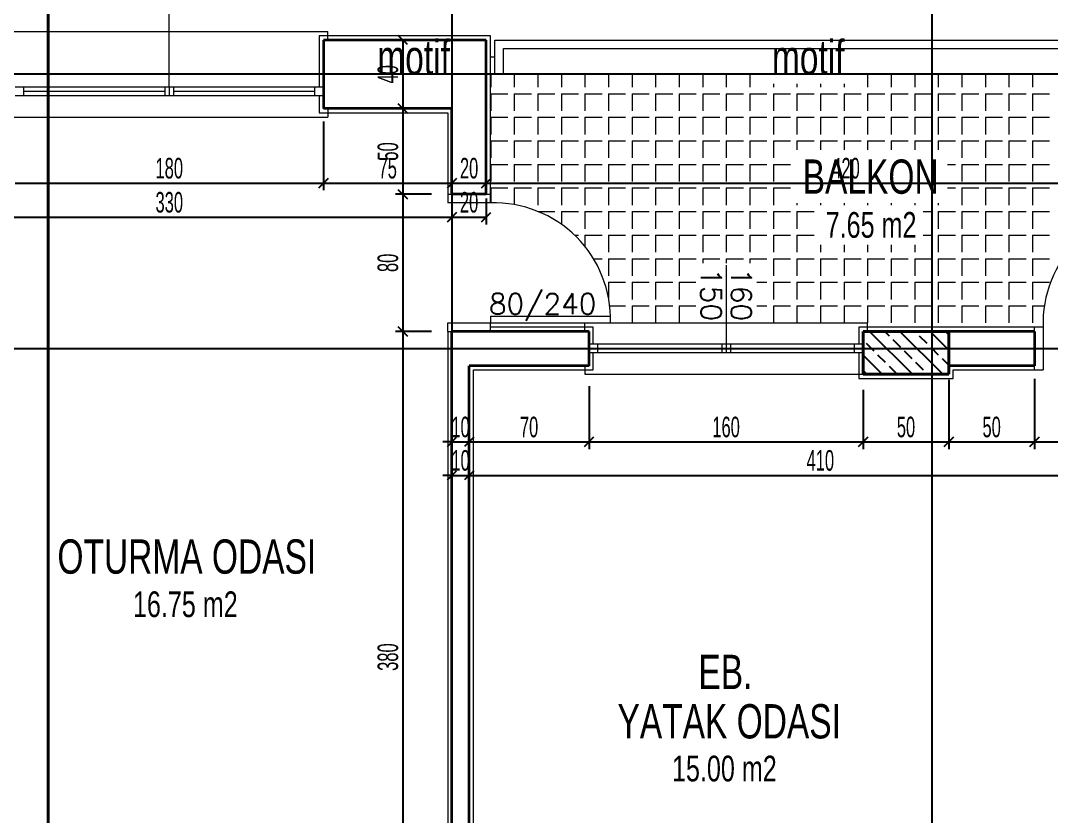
# Model space of a CAD drawing. Header units: inches. Extents: x -7543 to -822, y 102837 to 190349.
# Drawn here: x -831.5137 to -831.3934, y 102837.1038 to 102837.1967 of the extents above; entities that cross this region are included whole.
import ezdxf

# ---------------------------------------------------------------- set-up
doc = ezdxf.new("R2010")
doc.units = ezdxf.units.IN
doc.header["$MEASUREMENT"] = 0
doc.linetypes.add('DASHDOTX2', pattern=[2, 1, -0.5, 0, -0.5])
doc.linetypes.add('DASHED', pattern=[19.049999999999997, 12.7, -6.35])
doc.layers.get('0').update_dxf_attribs({"lineweight": 25})
doc.layers.get('Defpoints').update_dxf_attribs({"lineweight": 25})
for name, color, linetype, lineweight in [('AKS', 1, 'Continuous', 25), ('ICOL', 55, 'Continuous', 25), ('İZ DÜŞÜM', 253, 'Continuous', 20), ('KESİT', 7, 'Continuous', 40), ('KOLON', 2, 'Continuous', 40), ('SIVA', 150, 'Continuous', 15), ('TARAMA', 8, 'Continuous', 25), ('YAZI', 7, 'Continuous', 25)]:
    doc.layers.add(name, color=color, linetype=linetype, lineweight=lineweight)
for name, color, linetype, lineweight, true_color in [('BALKON', 7, 'Continuous', 20, 0xffaaa9), ('DUVAR', 7, 'Continuous', 35, 0xfc4642), ('KAPI', 7, 'Continuous', 18, 0xffb360), ('PENCERE', 7, 'Continuous', 18, 0xffb360)]:
    doc.layers.add(name, color=color, linetype=linetype, lineweight=lineweight, true_color=true_color)
doc.styles.add('arıal', font='arial.ttf', dxfattribs={"width": 0.7})
doc.styles.add('OLCU', font='tromand.shx', dxfattribs={"width": 0.6, "height": 12})
doc.styles.add('TXTX', font='TXTX')

# ---------------------------------------------------------------- blocks, each defined once
blk = doc.blocks.new('_Oblique')
at = {"color": 0, "linetype": 'ByBlock', "lineweight": -2}
blk.add_line((-0.5, -0.5), (0.5, 0.5), dxfattribs=at)

msp = doc.modelspace()

# ---------------------------------------------------------------- linework, layer by layer
at = {"layer": 'AKS', "linetype": 'DASHDOTX2', "ltscale": 10}
for p, q in [((-831.4633773943481, 102837.241780972), (-831.4633773943481, 102836.7293249838)), ((-831.407377394348, 102837.241780972), (-831.407377394348, 102836.7293249838)), ((-831.6986646402642, 102837.1584307916), (-831.3280608453938, 102837.1584307916))]:
    msp.add_line(p, q, dxfattribs=at)
at = {"layer": 'BALKON'}
for p, q in [((-831.4583773943481, 102837.1904307916), (-831.4583773943481, 102837.1944307916)), ((-831.4583773943481, 102837.1944307916), (-831.382377394348, 102837.1944307916)), ((-831.4573773943481, 102837.1904307916), (-831.457377394348, 102837.1934307916)), ((-831.457377394348, 102837.1934307916), (-831.382377394348, 102837.1934307916)), ((-831.4583773943481, 102837.1904307916), (-831.382377394348, 102837.1904307916))]:
    msp.add_line(p, q, dxfattribs=at)
at = {"layer": 'Defpoints', "color": 4}
for p, q in [((-831.4583784286426, 102837.1904307916), (-831.6128784286427, 102837.1904307916)), ((-831.3823784286427, 102837.1904307916), (-831.4583784286426, 102837.1904307916))]:
    msp.add_line(p, q, dxfattribs=at)
at = {"layer": 'Defpoints', "color": 6}
for p, q in [((-831.4583784286426, 102837.1904307916), (-831.6128784286427, 102837.1904307916)), ((-831.3823784286427, 102837.1904307916), (-831.4583784286426, 102837.1904307916))]:
    msp.add_line(p, q, dxfattribs=at)
at = {"layer": 'DUVAR'}
for p, q in [((-831.459377394348, 102837.1944307916), (-831.4783773943481, 102837.1944307916)), ((-831.4783773943481, 102837.1944307916), (-831.4783773943481, 102837.1864307916)), ((-831.459377394348, 102837.1864307916), (-831.459377394348, 102837.1944307916)), ((-831.4633773943481, 102837.1864307916), (-831.4783773943481, 102837.1864307916)), ((-831.4633773943481, 102837.1764307916), (-831.4633773943481, 102837.1864307916)), ((-831.459377394348, 102837.1764307916), (-831.459377394348, 102837.1864307916)), ((-831.459377394348, 102837.1764307916), (-831.4633773943481, 102837.1764307916)), ((-831.4473773943481, 102837.1604307916), (-831.4633773943481, 102837.1604307916)), ((-831.4633773943481, 102837.0844307916), (-831.4633773943481, 102837.1604307916)), ((-831.4473773943481, 102837.1564307916), (-831.4473773943481, 102837.1604307916)), ((-831.3953773943481, 102837.1604307916), (-831.4053773943481, 102837.1604307916)), ((-831.3953773943481, 102837.1604307916), (-831.3953773943481, 102837.1564307916)), ((-831.4473773943481, 102837.1564307916), (-831.461377394348, 102837.1564307916)), ((-831.4613773943481, 102837.0844307916), (-831.4613773943481, 102837.1564307916)), ((-831.3953773943481, 102837.1564307916), (-831.4053773943481, 102837.1564307916))]:
    msp.add_line(p, q, dxfattribs=at)
at = {"layer": 'ICOL', "color": 53}
for p, q in [((-831.4696056605287, 102837.1944307916), (-831.4699601100964, 102837.1944307916)), ((-831.4696056605287, 102837.1864307916), (-831.4699601100964, 102837.1864307916)), ((-831.4696056605287, 102837.1864307916), (-831.4699601100964, 102837.1864307916)), ((-831.4783773943481, 102837.1849403109), (-831.4783773943481, 102837.1768944196)), ((-831.4783773943481, 102837.1849403109), (-831.4783773943481, 102837.1768944196)), ((-831.4633773943481, 102837.1808634138), (-831.4633773943481, 102837.1768944196)), ((-831.4633773943481, 102837.1808634138), (-831.4633773943481, 102837.1768944196)), ((-831.459377394348, 102837.1809474685), (-831.459377394348, 102837.1768944196)), ((-831.459377394348, 102837.1809474685), (-831.459377394348, 102837.1768944196)), ((-831.465777394348, 102837.1764307916), (-831.4699601100964, 102837.1764307916)), ((-831.465777394348, 102837.1764307916), (-831.4699601100964, 102837.1764307916)), ((-831.4633773943481, 102837.1760263854), (-831.4633773943481, 102837.1729154853)), ((-831.4633773943481, 102837.1760263854), (-831.4633773943481, 102837.1729154853)), ((-831.459377394348, 102837.1759592912), (-831.459377394348, 102837.1729154853)), ((-831.465777394348, 102837.1604307916), (-831.4699601100964, 102837.1604307916)), ((-831.465777394348, 102837.1604307916), (-831.4699601100964, 102837.1604307916)), ((-831.3953773943481, 102837.1549119903), (-831.3953773943481, 102837.1466989599)), ((-831.3953773943481, 102837.1549119903), (-831.3953773943481, 102837.1466989599)), ((-831.4473773943481, 102837.1540307916), (-831.4473773943481, 102837.1466989599)), ((-831.4473773943481, 102837.1540307916), (-831.4473773943481, 102837.1466989599)), ((-831.4053773943481, 102837.1547953891), (-831.4053773943481, 102837.1466989599)), ((-831.4053773943481, 102837.1547953891), (-831.4053773943481, 102837.1466989599)), ((-831.4153773943481, 102837.1536126796), (-831.4153773943481, 102837.1466989599)), ((-831.4153773943481, 102837.1536126796), (-831.4153773943481, 102837.1466989599)), ((-831.4633773943481, 102837.1469868703), (-831.4633773943481, 102837.1466989599)), ((-831.4613773943481, 102837.1469868703), (-831.4613773943481, 102837.1466989599)), ((-831.4613773943481, 102837.1469868703), (-831.4613773943481, 102837.1466989599)), ((-831.4633773943481, 102837.1460389599), (-831.4633773943481, 102837.1444789599)), ((-831.4613773943481, 102837.1399704892), (-831.4613773943481, 102837.1444789599)), ((-831.4613773943481, 102837.1399704892), (-831.4613773943481, 102837.1444789599))]:
    msp.add_line(p, q, dxfattribs=at)
at = {"layer": 'ICOL'}
for p, q in [((-831.4691201100965, 102837.1944307916), (-831.4691201100965, 102837.1864307916)), ((-831.4691201100965, 102837.1864307916), (-831.4691201100965, 102837.1764307916)), ((-831.5143773943481, 102837.1777344196), (-831.4783773943481, 102837.1777344196)), ((-831.4783773943481, 102837.1777344196), (-831.4633773943481, 102837.1777344196)), ((-831.4633773943481, 102837.1777344196), (-831.459377394348, 102837.1777344196)), ((-831.459377394348, 102837.1777344196), (-831.3753773943481, 102837.1777344196)), ((-831.4691201100965, 102837.1764307916), (-831.4691201100965, 102837.1604307916)), ((-831.5293773943481, 102837.1737554853), (-831.4633773943481, 102837.1737554853)), ((-831.4633773943481, 102837.1737554853), (-831.459377394348, 102837.1737554853)), ((-831.4691201100965, 102837.1604307916), (-831.4691201100965, 102837.0844307916)), ((-831.4633773943481, 102837.1475389599), (-831.4644573943481, 102837.1475389599)), ((-831.4633773943481, 102837.1475389599), (-831.4613773943481, 102837.1475389599)), ((-831.4613773943481, 102837.1475389599), (-831.4473773943481, 102837.1475389599)), ((-831.4613773943481, 102837.1475389599), (-831.4602973943481, 102837.1475389599)), ((-831.4473773943481, 102837.1475389599), (-831.4153773943481, 102837.1475389599)), ((-831.4153773943481, 102837.1475389599), (-831.4053773943481, 102837.1475389599)), ((-831.4053773943481, 102837.1475389599), (-831.3953773943481, 102837.1475389599)), ((-831.3953773943481, 102837.1475389599), (-831.379377394348, 102837.1475389599)), ((-831.4633773943481, 102837.1436389599), (-831.4644573943481, 102837.1436389599)), ((-831.4633773943481, 102837.1436389599), (-831.4613773943481, 102837.1436389599)), ((-831.4613773943481, 102837.1436389599), (-831.379377394348, 102837.1436389599)), ((-831.4613773943481, 102837.1436389599), (-831.4602973943481, 102837.1436389599))]:
    msp.add_line(p, q, dxfattribs=at)
at = {"layer": 'İZ DÜŞÜM'}
for p, q in [((-831.4583773943481, 102837.1924307916), (-831.4588773943481, 102837.1924307916)), ((-831.4588593845859, 102837.1904307916), (-831.4588593845859, 102837.1889187661)), ((-831.456109384586, 102837.1904307916), (-831.456109384586, 102837.1889187661)), ((-831.453359384586, 102837.1904307916), (-831.453359384586, 102837.1889187661)), ((-831.450609384586, 102837.1904307916), (-831.450609384586, 102837.1889187661)), ((-831.447859384586, 102837.1904307916), (-831.447859384586, 102837.1889187661)), ((-831.445109384586, 102837.1904307916), (-831.445109384586, 102837.1889187661)), ((-831.4423593845859, 102837.1904307916), (-831.4423593845859, 102837.1889187661)), ((-831.439609384586, 102837.1904307916), (-831.439609384586, 102837.1889187661)), ((-831.4368593845859, 102837.1904307916), (-831.4368593845859, 102837.1889187661)), ((-831.4341093845859, 102837.1904307916), (-831.4341093845859, 102837.1889187661)), ((-831.4313593845859, 102837.1904307916), (-831.4313593845859, 102837.1889187661)), ((-831.4286093845859, 102837.1904307916), (-831.4286093845859, 102837.1889187661)), ((-831.414859384586, 102837.1904307916), (-831.414859384586, 102837.1889187661)), ((-831.412109384586, 102837.1904307916), (-831.412109384586, 102837.1889187661)), ((-831.409359384586, 102837.1904307916), (-831.409359384586, 102837.1889187661)), ((-831.4066093845859, 102837.1904307916), (-831.4066093845859, 102837.1889187661)), ((-831.403859384586, 102837.1904307916), (-831.403859384586, 102837.1889187661)), ((-831.4011093845859, 102837.1904307916), (-831.4011093845859, 102837.1889187661)), ((-831.3983593845859, 102837.1904307916), (-831.3983593845859, 102837.1889187661)), ((-831.3956093845859, 102837.1904307916), (-831.3956093845859, 102837.1889187661)), ((-831.4258593845859, 102837.1893291545), (-831.4258593845859, 102837.1889187661)), ((-831.4231093845859, 102837.1893291545), (-831.4231093845859, 102837.1889187661)), ((-831.4203593845859, 102837.1893291545), (-831.4203593845859, 102837.1889187661)), ((-831.417609384586, 102837.1893291545), (-831.417609384586, 102837.1889187661)), ((-831.4588593845859, 102837.1881687661), (-831.4588593845859, 102837.1861687661)), ((-831.4588593845859, 102837.1881687661), (-831.4568593845859, 102837.1881687661)), ((-831.456109384586, 102837.1881687661), (-831.456109384586, 102837.1861687661)), ((-831.456109384586, 102837.1881687661), (-831.454109384586, 102837.1881687661)), ((-831.453359384586, 102837.1881687661), (-831.453359384586, 102837.1861687661)), ((-831.453359384586, 102837.1881687661), (-831.4513593845859, 102837.1881687661)), ((-831.450609384586, 102837.1881687661), (-831.450609384586, 102837.1861687661)), ((-831.450609384586, 102837.1881687661), (-831.4486093845859, 102837.1881687661)), ((-831.447859384586, 102837.1881687661), (-831.447859384586, 102837.1861687661)), ((-831.447859384586, 102837.1881687661), (-831.4458593845859, 102837.1881687661)), ((-831.445109384586, 102837.1881687661), (-831.445109384586, 102837.1861687661)), ((-831.445109384586, 102837.1881687661), (-831.4431093845859, 102837.1881687661)), ((-831.4423593845859, 102837.1881687661), (-831.4423593845859, 102837.1861687661)), ((-831.4423593845859, 102837.1881687661), (-831.4403593845859, 102837.1881687661)), ((-831.439609384586, 102837.1881687661), (-831.439609384586, 102837.1861687661)), ((-831.439609384586, 102837.1881687661), (-831.4376093845859, 102837.1881687661)), ((-831.4368593845859, 102837.1881687661), (-831.4368593845859, 102837.1861687661)), ((-831.4368593845859, 102837.1881687661), (-831.4348593845859, 102837.1881687661)), ((-831.4341093845859, 102837.1881687661), (-831.4341093845859, 102837.1861687661)), ((-831.4341093845859, 102837.1881687661), (-831.4321093845859, 102837.1881687661)), ((-831.4313593845859, 102837.1881687661), (-831.4313593845859, 102837.1861687661)), ((-831.4313593845859, 102837.1881687661), (-831.429359384586, 102837.1881687661)), ((-831.4286093845859, 102837.1881687661), (-831.4286093845859, 102837.1861687661)), ((-831.4286093845859, 102837.1881687661), (-831.426609384586, 102837.1881687661)), ((-831.4258593845859, 102837.1881687661), (-831.4258593845859, 102837.1861687661)), ((-831.4258593845859, 102837.1881687661), (-831.423859384586, 102837.1881687661)), ((-831.4231093845859, 102837.1881687661), (-831.4231093845859, 102837.1861687661)), ((-831.4231093845859, 102837.1881687661), (-831.4211093845859, 102837.1881687661)), ((-831.4203593845859, 102837.1881687661), (-831.4203593845859, 102837.1861687661)), ((-831.4203593845859, 102837.1881687661), (-831.418359384586, 102837.1881687661)), ((-831.417609384586, 102837.1881687661), (-831.417609384586, 102837.1861687661)), ((-831.417609384586, 102837.1881687661), (-831.4156093845859, 102837.1881687661)), ((-831.414859384586, 102837.1881687661), (-831.414859384586, 102837.1861687661)), ((-831.414859384586, 102837.1881687661), (-831.4128593845859, 102837.1881687661)), ((-831.412109384586, 102837.1881687661), (-831.412109384586, 102837.1861687661)), ((-831.412109384586, 102837.1881687661), (-831.4101093845859, 102837.1881687661)), ((-831.409359384586, 102837.1881687661), (-831.409359384586, 102837.1861687661)), ((-831.409359384586, 102837.1881687661), (-831.4073593845859, 102837.1881687661)), ((-831.4066093845859, 102837.1881687661), (-831.4066093845859, 102837.1861687661)), ((-831.4066093845859, 102837.1881687661), (-831.4046093845859, 102837.1881687661)), ((-831.403859384586, 102837.1881687661), (-831.403859384586, 102837.1861687661)), ((-831.403859384586, 102837.1881687661), (-831.4018593845859, 102837.1881687661)), ((-831.4011093845859, 102837.1881687661), (-831.4011093845859, 102837.1861687661)), ((-831.4011093845859, 102837.1881687661), (-831.3991093845859, 102837.1881687661)), ((-831.3983593845859, 102837.1881687661), (-831.3983593845859, 102837.1861687661)), ((-831.3983593845859, 102837.1881687661), (-831.3963593845859, 102837.1881687661)), ((-831.3956093845859, 102837.1881687661), (-831.3956093845859, 102837.1861687661)), ((-831.3956093845859, 102837.1881687661), (-831.393609384586, 102837.1881687661)), ((-831.4588593845859, 102837.1854187661), (-831.4588593845859, 102837.1834187661)), ((-831.4588593845859, 102837.1854187661), (-831.4568593845859, 102837.1854187661)), ((-831.456109384586, 102837.1854187661), (-831.456109384586, 102837.1834187661)), ((-831.456109384586, 102837.1854187661), (-831.454109384586, 102837.1854187661)), ((-831.453359384586, 102837.1854187661), (-831.453359384586, 102837.1834187661)), ((-831.453359384586, 102837.1854187661), (-831.4513593845859, 102837.1854187661)), ((-831.450609384586, 102837.1854187661), (-831.450609384586, 102837.1834187661)), ((-831.450609384586, 102837.1854187661), (-831.4486093845859, 102837.1854187661)), ((-831.447859384586, 102837.1854187661), (-831.447859384586, 102837.1834187661)), ((-831.447859384586, 102837.1854187661), (-831.4458593845859, 102837.1854187661)), ((-831.445109384586, 102837.1854187661), (-831.445109384586, 102837.1834187661)), ((-831.445109384586, 102837.1854187661), (-831.4431093845859, 102837.1854187661)), ((-831.4423593845859, 102837.1854187661), (-831.4423593845859, 102837.1834187661)), ((-831.4423593845859, 102837.1854187661), (-831.4403593845859, 102837.1854187661)), ((-831.439609384586, 102837.1854187661), (-831.439609384586, 102837.1834187661)), ((-831.439609384586, 102837.1854187661), (-831.4376093845859, 102837.1854187661)), ((-831.4368593845859, 102837.1854187661), (-831.4368593845859, 102837.1834187661)), ((-831.4368593845859, 102837.1854187661), (-831.4348593845859, 102837.1854187661)), ((-831.4341093845859, 102837.1854187661), (-831.4341093845859, 102837.1834187661)), ((-831.4341093845859, 102837.1854187661), (-831.4321093845859, 102837.1854187661)), ((-831.4313593845859, 102837.1854187661), (-831.4313593845859, 102837.1834187661)), ((-831.4313593845859, 102837.1854187661), (-831.429359384586, 102837.1854187661)), ((-831.4286093845859, 102837.1854187661), (-831.4286093845859, 102837.1834187661)), ((-831.4286093845859, 102837.1854187661), (-831.426609384586, 102837.1854187661)), ((-831.4258593845859, 102837.1854187661), (-831.4258593845859, 102837.1834187661)), ((-831.4258593845859, 102837.1854187661), (-831.423859384586, 102837.1854187661)), ((-831.4231093845859, 102837.1854187661), (-831.4231093845859, 102837.1834187661)), ((-831.4231093845859, 102837.1854187661), (-831.4211093845859, 102837.1854187661)), ((-831.4203593845859, 102837.1854187661), (-831.4203593845859, 102837.1834187661)), ((-831.4203593845859, 102837.1854187661), (-831.418359384586, 102837.1854187661)), ((-831.417609384586, 102837.1854187661), (-831.417609384586, 102837.1834187661)), ((-831.417609384586, 102837.1854187661), (-831.4156093845859, 102837.1854187661)), ((-831.414859384586, 102837.1854187661), (-831.414859384586, 102837.1834187661)), ((-831.414859384586, 102837.1854187661), (-831.4128593845859, 102837.1854187661)), ((-831.412109384586, 102837.1854187661), (-831.412109384586, 102837.1834187661)), ((-831.412109384586, 102837.1854187661), (-831.4101093845859, 102837.1854187661)), ((-831.409359384586, 102837.1854187661), (-831.409359384586, 102837.1834187661)), ((-831.409359384586, 102837.1854187661), (-831.4073593845859, 102837.1854187661)), ((-831.4066093845859, 102837.1854187661), (-831.4066093845859, 102837.1834187661)), ((-831.4066093845859, 102837.1854187661), (-831.4046093845859, 102837.1854187661)), ((-831.403859384586, 102837.1854187661), (-831.403859384586, 102837.1834187661)), ((-831.403859384586, 102837.1854187661), (-831.4018593845859, 102837.1854187661)), ((-831.4011093845859, 102837.1854187661), (-831.4011093845859, 102837.1834187661)), ((-831.4011093845859, 102837.1854187661), (-831.3991093845859, 102837.1854187661)), ((-831.3983593845859, 102837.1854187661), (-831.3983593845859, 102837.1834187661)), ((-831.3983593845859, 102837.1854187661), (-831.3963593845859, 102837.1854187661)), ((-831.3956093845859, 102837.1854187661), (-831.3956093845859, 102837.1834187661)), ((-831.3956093845859, 102837.1854187661), (-831.393609384586, 102837.1854187661)), ((-831.4588593845859, 102837.1826687661), (-831.4588593845859, 102837.1806687661)), ((-831.4588593845859, 102837.1826687661), (-831.4568593845859, 102837.1826687661)), ((-831.456109384586, 102837.1826687661), (-831.456109384586, 102837.1806687661)), ((-831.456109384586, 102837.1826687661), (-831.454109384586, 102837.1826687661)), ((-831.453359384586, 102837.1826687661), (-831.453359384586, 102837.1806687661)), ((-831.453359384586, 102837.1826687661), (-831.4513593845859, 102837.1826687661)), ((-831.450609384586, 102837.1826687661), (-831.450609384586, 102837.1806687661)), ((-831.450609384586, 102837.1826687661), (-831.4486093845859, 102837.1826687661)), ((-831.447859384586, 102837.1826687661), (-831.447859384586, 102837.1806687661)), ((-831.447859384586, 102837.1826687661), (-831.4458593845859, 102837.1826687661)), ((-831.445109384586, 102837.1826687661), (-831.445109384586, 102837.1806687661)), ((-831.445109384586, 102837.1826687661), (-831.4431093845859, 102837.1826687661)), ((-831.4423593845859, 102837.1826687661), (-831.4423593845859, 102837.1806687661)), ((-831.4423593845859, 102837.1826687661), (-831.4403593845859, 102837.1826687661)), ((-831.439609384586, 102837.1826687661), (-831.439609384586, 102837.1806687661)), ((-831.439609384586, 102837.1826687661), (-831.4376093845859, 102837.1826687661)), ((-831.4368593845859, 102837.1826687661), (-831.4368593845859, 102837.1806687661)), ((-831.4368593845859, 102837.1826687661), (-831.4348593845859, 102837.1826687661)), ((-831.4341093845859, 102837.1826687661), (-831.4341093845859, 102837.1806687661)), ((-831.4341093845859, 102837.1826687661), (-831.4321093845859, 102837.1826687661)), ((-831.4313593845859, 102837.1826687661), (-831.4313593845859, 102837.1806687661)), ((-831.4313593845859, 102837.1826687661), (-831.429359384586, 102837.1826687661)), ((-831.4286093845859, 102837.1826687661), (-831.4286093845859, 102837.1806687661)), ((-831.4286093845859, 102837.1826687661), (-831.426609384586, 102837.1826687661)), ((-831.4258593845859, 102837.1826687661), (-831.4258593845859, 102837.1806687661)), ((-831.4258593845859, 102837.1826687661), (-831.423859384586, 102837.1826687661)), ((-831.4231093845859, 102837.1826687661), (-831.4231093845859, 102837.1816017443)), ((-831.4231093845859, 102837.1826687661), (-831.4211093845859, 102837.1826687661)), ((-831.4203593845859, 102837.1826687661), (-831.4203593845859, 102837.1816017443)), ((-831.4203593845859, 102837.1826687661), (-831.418359384586, 102837.1826687661)), ((-831.417609384586, 102837.1826687661), (-831.417609384586, 102837.1816017443)), ((-831.417609384586, 102837.1826687661), (-831.4156093845859, 102837.1826687661)), ((-831.414859384586, 102837.1826687661), (-831.414859384586, 102837.1816017443)), ((-831.414859384586, 102837.1826687661), (-831.4128593845859, 102837.1826687661)), ((-831.412109384586, 102837.1826687661), (-831.412109384586, 102837.1816017443)), ((-831.412109384586, 102837.1826687661), (-831.4101093845859, 102837.1826687661)), ((-831.409359384586, 102837.1826687661), (-831.409359384586, 102837.1816017443)), ((-831.409359384586, 102837.1826687661), (-831.4073593845859, 102837.1826687661)), ((-831.4066093845859, 102837.1826687661), (-831.4066093845859, 102837.1816017443)), ((-831.4066093845859, 102837.1826687661), (-831.4046093845859, 102837.1826687661)), ((-831.403859384586, 102837.1826687661), (-831.403859384586, 102837.1806687661)), ((-831.403859384586, 102837.1826687661), (-831.4018593845859, 102837.1826687661)), ((-831.4011093845859, 102837.1826687661), (-831.4011093845859, 102837.1806687661)), ((-831.4011093845859, 102837.1826687661), (-831.3991093845859, 102837.1826687661)), ((-831.3983593845859, 102837.1826687661), (-831.3983593845859, 102837.1806687661)), ((-831.3983593845859, 102837.1826687661), (-831.3963593845859, 102837.1826687661)), ((-831.3956093845859, 102837.1826687661), (-831.3956093845859, 102837.1806687661)), ((-831.3956093845859, 102837.1826687661), (-831.393609384586, 102837.1826687661)), ((-831.4588593845859, 102837.1799187661), (-831.4588593845859, 102837.1779187661)), ((-831.4588593845859, 102837.1799187661), (-831.4568593845859, 102837.1799187661)), ((-831.456109384586, 102837.1799187661), (-831.456109384586, 102837.1779187661)), ((-831.456109384586, 102837.1799187661), (-831.454109384586, 102837.1799187661)), ((-831.453359384586, 102837.1799187661), (-831.453359384586, 102837.1779187661)), ((-831.453359384586, 102837.1799187661), (-831.4513593845859, 102837.1799187661)), ((-831.450609384586, 102837.1799187661), (-831.450609384586, 102837.1779187661)), ((-831.450609384586, 102837.1799187661), (-831.4486093845859, 102837.1799187661)), ((-831.447859384586, 102837.1799187661), (-831.447859384586, 102837.1779187661)), ((-831.447859384586, 102837.1799187661), (-831.4458593845859, 102837.1799187661)), ((-831.445109384586, 102837.1799187661), (-831.445109384586, 102837.1779187661)), ((-831.445109384586, 102837.1799187661), (-831.4431093845859, 102837.1799187661)), ((-831.4423593845859, 102837.1799187661), (-831.4423593845859, 102837.1779187661)), ((-831.4423593845859, 102837.1799187661), (-831.4403593845859, 102837.1799187661)), ((-831.439609384586, 102837.1799187661), (-831.439609384586, 102837.1779187661)), ((-831.439609384586, 102837.1799187661), (-831.4376093845859, 102837.1799187661)), ((-831.4368593845859, 102837.1799187661), (-831.4368593845859, 102837.1779187661)), ((-831.4368593845859, 102837.1799187661), (-831.4348593845859, 102837.1799187661)), ((-831.4341093845859, 102837.1799187661), (-831.4341093845859, 102837.1779187661)), ((-831.4341093845859, 102837.1799187661), (-831.4321093845859, 102837.1799187661)), ((-831.4313593845859, 102837.1799187661), (-831.4313593845859, 102837.1779187661)), ((-831.4313593845859, 102837.1799187661), (-831.429359384586, 102837.1799187661)), ((-831.4286093845859, 102837.1799187661), (-831.4286093845859, 102837.1779187661)), ((-831.4286093845859, 102837.1799187661), (-831.426609384586, 102837.1799187661)), ((-831.4258593845859, 102837.1799187661), (-831.4258593845859, 102837.1779187661)), ((-831.4258593845859, 102837.1799187661), (-831.423859384586, 102837.1799187661)), ((-831.4055298795673, 102837.1799187661), (-831.4046093845859, 102837.1799187661)), ((-831.403859384586, 102837.1799187661), (-831.403859384586, 102837.1779187661)), ((-831.403859384586, 102837.1799187661), (-831.4018593845859, 102837.1799187661)), ((-831.4011093845859, 102837.1799187661), (-831.4011093845859, 102837.1779187661)), ((-831.4011093845859, 102837.1799187661), (-831.3991093845859, 102837.1799187661)), ((-831.3983593845859, 102837.1799187661), (-831.3983593845859, 102837.1779187661)), ((-831.3983593845859, 102837.1799187661), (-831.3963593845859, 102837.1799187661)), ((-831.3956093845859, 102837.1799187661), (-831.3956093845859, 102837.1779187661)), ((-831.3956093845859, 102837.1799187661), (-831.393609384586, 102837.1799187661)), ((-831.4588593845859, 102837.1771687661), (-831.4588593845859, 102837.1754313093)), ((-831.4588593845859, 102837.1771687661), (-831.4568593845859, 102837.1771687661)), ((-831.456109384586, 102837.1771687661), (-831.456109384586, 102837.1752290202)), ((-831.456109384586, 102837.1771687661), (-831.454109384586, 102837.1771687661)), ((-831.453359384586, 102837.1771687661), (-831.453359384586, 102837.1751687661)), ((-831.453359384586, 102837.1771687661), (-831.4513593845859, 102837.1771687661)), ((-831.450609384586, 102837.1771687661), (-831.450609384586, 102837.1751687661)), ((-831.450609384586, 102837.1771687661), (-831.4486093845859, 102837.1771687661)), ((-831.447859384586, 102837.1771687661), (-831.447859384586, 102837.1751687661)), ((-831.447859384586, 102837.1771687661), (-831.4458593845859, 102837.1771687661)), ((-831.445109384586, 102837.1771687661), (-831.445109384586, 102837.1751687661)), ((-831.445109384586, 102837.1771687661), (-831.4431093845859, 102837.1771687661)), ((-831.4423593845859, 102837.1771687661), (-831.4423593845859, 102837.1751687661)), ((-831.4423593845859, 102837.1771687661), (-831.4403593845859, 102837.1771687661)), ((-831.439609384586, 102837.1771687661), (-831.439609384586, 102837.1751687661)), ((-831.439609384586, 102837.1771687661), (-831.4376093845859, 102837.1771687661)), ((-831.4368593845859, 102837.1771687661), (-831.4368593845859, 102837.1751687661)), ((-831.4368593845859, 102837.1771687661), (-831.4348593845859, 102837.1771687661)), ((-831.4341093845859, 102837.1771687661), (-831.4341093845859, 102837.1751687661)), ((-831.4341093845859, 102837.1771687661), (-831.4321093845859, 102837.1771687661)), ((-831.4313593845859, 102837.1771687661), (-831.4313593845859, 102837.1751687661)), ((-831.4313593845859, 102837.1771687661), (-831.429359384586, 102837.1771687661)), ((-831.4286093845859, 102837.1771687661), (-831.4286093845859, 102837.1751687661)), ((-831.4286093845859, 102837.1771687661), (-831.426609384586, 102837.1771687661)), ((-831.4258593845859, 102837.1771687661), (-831.4258593845859, 102837.1751687661)), ((-831.4258593845859, 102837.1771687661), (-831.423859384586, 102837.1771687661)), ((-831.4055298795673, 102837.1771687661), (-831.4046093845859, 102837.1771687661)), ((-831.403859384586, 102837.1771687661), (-831.403859384586, 102837.1751687661)), ((-831.403859384586, 102837.1771687661), (-831.4018593845859, 102837.1771687661)), ((-831.4011093845859, 102837.1771687661), (-831.4011093845859, 102837.1751687661)), ((-831.4011093845859, 102837.1771687661), (-831.3991093845859, 102837.1771687661)), ((-831.3983593845859, 102837.1771687661), (-831.3983593845859, 102837.1751687661)), ((-831.3983593845859, 102837.1771687661), (-831.3963593845859, 102837.1771687661)), ((-831.3956093845859, 102837.1771687661), (-831.3956093845859, 102837.1751687661)), ((-831.3956093845859, 102837.1771687661), (-831.393609384586, 102837.1771687661)), ((-831.4231093845859, 102837.175393013), (-831.4231093845859, 102837.1751687661)), ((-831.4203593845859, 102837.175393013), (-831.4203593845859, 102837.1751687661)), ((-831.417609384586, 102837.175393013), (-831.417609384586, 102837.1751687661)), ((-831.414859384586, 102837.175393013), (-831.414859384586, 102837.1751687661)), ((-831.412109384586, 102837.175393013), (-831.412109384586, 102837.1751687661)), ((-831.409359384586, 102837.175393013), (-831.409359384586, 102837.1751687661)), ((-831.4066093845859, 102837.175393013), (-831.4066093845859, 102837.1751687661)), ((-831.4533137816163, 102837.1744187661), (-831.4513593845859, 102837.1744187661)), ((-831.450609384586, 102837.1744187661), (-831.450609384586, 102837.1729309908)), ((-831.450609384586, 102837.1744187661), (-831.4486093845859, 102837.1744187661)), ((-831.447859384586, 102837.1744187661), (-831.447859384586, 102837.1724187661)), ((-831.447859384586, 102837.1744187661), (-831.4458593845859, 102837.1744187661)), ((-831.445109384586, 102837.1744187661), (-831.445109384586, 102837.1724187661)), ((-831.445109384586, 102837.1744187661), (-831.4431093845859, 102837.1744187661)), ((-831.4423593845859, 102837.1744187661), (-831.4423593845859, 102837.1724187661)), ((-831.4423593845859, 102837.1744187661), (-831.4403593845859, 102837.1744187661)), ((-831.439609384586, 102837.1744187661), (-831.439609384586, 102837.1724187661)), ((-831.439609384586, 102837.1744187661), (-831.4376093845859, 102837.1744187661)), ((-831.4368593845859, 102837.1744187661), (-831.4368593845859, 102837.1724187661)), ((-831.4368593845859, 102837.1744187661), (-831.4348593845859, 102837.1744187661)), ((-831.4341093845859, 102837.1744187661), (-831.4341093845859, 102837.1724187661)), ((-831.4341093845859, 102837.1744187661), (-831.4321093845859, 102837.1744187661)), ((-831.4313593845859, 102837.1744187661), (-831.4313593845859, 102837.1724187661)), ((-831.4313593845859, 102837.1744187661), (-831.429359384586, 102837.1744187661)), ((-831.4286093845859, 102837.1744187661), (-831.4286093845859, 102837.1724187661)), ((-831.4286093845859, 102837.1744187661), (-831.426609384586, 102837.1744187661)), ((-831.4258593845859, 102837.1744187661), (-831.4258593845859, 102837.1724187661)), ((-831.4258593845859, 102837.1744187661), (-831.423859384586, 102837.1744187661)), ((-831.4231093845859, 102837.1744187661), (-831.4231093845859, 102837.1724187661)), ((-831.4231093845859, 102837.1744187661), (-831.4211093845859, 102837.1744187661)), ((-831.4083886579934, 102837.1744187661), (-831.4073593845859, 102837.1744187661)), ((-831.4066093845859, 102837.1744187661), (-831.4066093845859, 102837.1724187661)), ((-831.4066093845859, 102837.1744187661), (-831.4046093845859, 102837.1744187661)), ((-831.403859384586, 102837.1744187661), (-831.403859384586, 102837.1724187661)), ((-831.403859384586, 102837.1744187661), (-831.4018593845859, 102837.1744187661)), ((-831.4011093845859, 102837.1744187661), (-831.4011093845859, 102837.1724187661)), ((-831.4011093845859, 102837.1744187661), (-831.3991093845859, 102837.1744187661)), ((-831.3983593845859, 102837.1744187661), (-831.3983593845859, 102837.1724187661)), ((-831.3983593845859, 102837.1744187661), (-831.3963593845859, 102837.1744187661)), ((-831.3956093845859, 102837.1744187661), (-831.3956093845859, 102837.1724187661)), ((-831.3956093845859, 102837.1744187661), (-831.393609384586, 102837.1744187661)), ((-831.4490787637812, 102837.1716687661), (-831.4486093845859, 102837.1716687661)), ((-831.447859384586, 102837.1716687661), (-831.447859384586, 102837.1703383099)), ((-831.447859384586, 102837.1716687661), (-831.4458593845859, 102837.1716687661)), ((-831.445109384586, 102837.1716687661), (-831.445109384586, 102837.1696687661)), ((-831.445109384586, 102837.1716687661), (-831.4431093845859, 102837.1716687661)), ((-831.4423593845859, 102837.1716687661), (-831.4423593845859, 102837.1696687661)), ((-831.4423593845859, 102837.1716687661), (-831.4403593845859, 102837.1716687661)), ((-831.439609384586, 102837.1716687661), (-831.439609384586, 102837.1696687661)), ((-831.439609384586, 102837.1716687661), (-831.4376093845859, 102837.1716687661)), ((-831.4368593845859, 102837.1716687661), (-831.4368593845859, 102837.1696687661)), ((-831.4368593845859, 102837.1716687661), (-831.4348593845859, 102837.1716687661)), ((-831.4341093845859, 102837.1716687661), (-831.4341093845859, 102837.1696687661)), ((-831.4341093845859, 102837.1716687661), (-831.4321093845859, 102837.1716687661)), ((-831.4313593845859, 102837.1716687661), (-831.4313593845859, 102837.1696687661)), ((-831.4313593845859, 102837.1716687661), (-831.429359384586, 102837.1716687661)), ((-831.4286093845859, 102837.1716687661), (-831.4286093845859, 102837.1696687661)), ((-831.4286093845859, 102837.1716687661), (-831.426609384586, 102837.1716687661)), ((-831.4258593845859, 102837.1716687661), (-831.4258593845859, 102837.1696687661)), ((-831.4258593845859, 102837.1716687661), (-831.423859384586, 102837.1716687661)), ((-831.4231093845859, 102837.1716687661), (-831.4231093845859, 102837.1696687661)), ((-831.4231093845859, 102837.1716687661), (-831.4211093845859, 102837.1716687661)), ((-831.4203593845859, 102837.1705452975), (-831.4203593845859, 102837.1696687661)), ((-831.417609384586, 102837.1705452975), (-831.417609384586, 102837.1696687661)), ((-831.414859384586, 102837.1705452975), (-831.414859384586, 102837.1696687661)), ((-831.412109384586, 102837.1705452975), (-831.412109384586, 102837.1696687661)), ((-831.409359384586, 102837.1705452975), (-831.409359384586, 102837.1696687661)), ((-831.4083886579934, 102837.1716687661), (-831.4073593845859, 102837.1716687661)), ((-831.4066093845859, 102837.1716687661), (-831.4066093845859, 102837.1696687661)), ((-831.4066093845859, 102837.1716687661), (-831.4046093845859, 102837.1716687661)), ((-831.403859384586, 102837.1716687661), (-831.403859384586, 102837.1696687661)), ((-831.403859384586, 102837.1716687661), (-831.4018593845859, 102837.1716687661)), ((-831.4011093845859, 102837.1716687661), (-831.4011093845859, 102837.1696687661)), ((-831.4011093845859, 102837.1716687661), (-831.3991093845859, 102837.1716687661)), ((-831.3983593845859, 102837.1716687661), (-831.3983593845859, 102837.1696687661)), ((-831.3983593845859, 102837.1716687661), (-831.3963593845859, 102837.1716687661)), ((-831.3956093845859, 102837.1716687661), (-831.3956093845859, 102837.1696687661)), ((-831.3956093845859, 102837.1716687661), (-831.393609384586, 102837.1716687661)), ((-831.4468635828885, 102837.1689187661), (-831.4458593845859, 102837.1689187661)), ((-831.445109384586, 102837.1689187661), (-831.445109384586, 102837.1669187661)), ((-831.445109384586, 102837.1689187661), (-831.4431093845859, 102837.1689187661)), ((-831.4423593845859, 102837.1689187661), (-831.4423593845859, 102837.1669187661)), ((-831.4423593845859, 102837.1689187661), (-831.4403593845859, 102837.1689187661)), ((-831.439609384586, 102837.1689187661), (-831.439609384586, 102837.1669187661)), ((-831.439609384586, 102837.1689187661), (-831.4376093845859, 102837.1689187661)), ((-831.4368593845859, 102837.1689187661), (-831.4368593845859, 102837.1669187661)), ((-831.4368593845859, 102837.1689187661), (-831.4348593845859, 102837.1689187661)), ((-831.4341093845859, 102837.1689187661), (-831.4341093845859, 102837.168405462)), ((-831.4341093845859, 102837.1689187661), (-831.4321093845859, 102837.1689187661)), ((-831.4313593845859, 102837.1689187661), (-831.4313593845859, 102837.168405462)), ((-831.4313593845859, 102837.1689187661), (-831.429359384586, 102837.1689187661)), ((-831.4286093845859, 102837.1689187661), (-831.4286093845859, 102837.168405462)), ((-831.4286093845859, 102837.1689187661), (-831.426609384586, 102837.1689187661)), ((-831.4258593845859, 102837.1689187661), (-831.4258593845859, 102837.1669187661)), ((-831.4258593845859, 102837.1689187661), (-831.423859384586, 102837.1689187661)), ((-831.4231093845859, 102837.1689187661), (-831.4231093845859, 102837.1669187661)), ((-831.4231093845859, 102837.1689187661), (-831.4211093845859, 102837.1689187661)), ((-831.4203593845859, 102837.1689187661), (-831.4203593845859, 102837.1669187661)), ((-831.4203593845859, 102837.1689187661), (-831.418359384586, 102837.1689187661)), ((-831.417609384586, 102837.1689187661), (-831.417609384586, 102837.1669187661)), ((-831.417609384586, 102837.1689187661), (-831.4156093845859, 102837.1689187661)), ((-831.414859384586, 102837.1689187661), (-831.414859384586, 102837.1669187661)), ((-831.414859384586, 102837.1689187661), (-831.4128593845859, 102837.1689187661)), ((-831.412109384586, 102837.1689187661), (-831.412109384586, 102837.1669187661)), ((-831.412109384586, 102837.1689187661), (-831.4101093845859, 102837.1689187661)), ((-831.409359384586, 102837.1689187661), (-831.409359384586, 102837.1669187661)), ((-831.409359384586, 102837.1689187661), (-831.4073593845859, 102837.1689187661)), ((-831.4066093845859, 102837.1689187661), (-831.4066093845859, 102837.1669187661)), ((-831.4066093845859, 102837.1689187661), (-831.4046093845859, 102837.1689187661)), ((-831.403859384586, 102837.1689187661), (-831.403859384586, 102837.1669187661)), ((-831.403859384586, 102837.1689187661), (-831.4018593845859, 102837.1689187661)), ((-831.4011093845859, 102837.1689187661), (-831.4011093845859, 102837.1669187661)), ((-831.4011093845859, 102837.1689187661), (-831.3991093845859, 102837.1689187661)), ((-831.3983593845859, 102837.1689187661), (-831.3983593845859, 102837.1669187661)), ((-831.3983593845859, 102837.1689187661), (-831.3963593845859, 102837.1689187661)), ((-831.3956093845859, 102837.1689187661), (-831.3956093845859, 102837.1669187661)), ((-831.3956093845859, 102837.1689187661), (-831.393609384586, 102837.1689187661)), ((-831.445109384586, 102837.1661687661), (-831.445109384586, 102837.1643638362)), ((-831.445109384586, 102837.1661687661), (-831.4431093845859, 102837.1661687661)), ((-831.4423593845859, 102837.1661687661), (-831.4423593845859, 102837.1641687661)), ((-831.4423593845859, 102837.1661687661), (-831.4403593845859, 102837.1661687661)), ((-831.439609384586, 102837.1661687661), (-831.439609384586, 102837.1641687661)), ((-831.439609384586, 102837.1661687661), (-831.4376093845859, 102837.1661687661)), ((-831.4368593845859, 102837.1661687661), (-831.4368593845859, 102837.1641687661)), ((-831.4368593845859, 102837.1661687661), (-831.4349213310616, 102837.1661687661)), ((-831.4278047842934, 102837.1661687661), (-831.426609384586, 102837.1661687661)), ((-831.4258593845859, 102837.1661687661), (-831.4258593845859, 102837.1641687661)), ((-831.4258593845859, 102837.1661687661), (-831.423859384586, 102837.1661687661)), ((-831.4231093845859, 102837.1661687661), (-831.4231093845859, 102837.1641687661)), ((-831.4231093845859, 102837.1661687661), (-831.4211093845859, 102837.1661687661)), ((-831.4203593845859, 102837.1661687661), (-831.4203593845859, 102837.1641687661)), ((-831.4203593845859, 102837.1661687661), (-831.418359384586, 102837.1661687661)), ((-831.417609384586, 102837.1661687661), (-831.417609384586, 102837.1641687661)), ((-831.417609384586, 102837.1661687661), (-831.4156093845859, 102837.1661687661)), ((-831.414859384586, 102837.1661687661), (-831.414859384586, 102837.1641687661)), ((-831.414859384586, 102837.1661687661), (-831.4128593845859, 102837.1661687661)), ((-831.412109384586, 102837.1661687661), (-831.412109384586, 102837.1641687661)), ((-831.412109384586, 102837.1661687661), (-831.4101093845859, 102837.1661687661)), ((-831.409359384586, 102837.1661687661), (-831.409359384586, 102837.1641687661)), ((-831.409359384586, 102837.1661687661), (-831.4073593845859, 102837.1661687661)), ((-831.4066093845859, 102837.1661687661), (-831.4066093845859, 102837.1641687661)), ((-831.4066093845859, 102837.1661687661), (-831.4046093845859, 102837.1661687661)), ((-831.403859384586, 102837.1661687661), (-831.403859384586, 102837.1641687661)), ((-831.403859384586, 102837.1661687661), (-831.4018593845859, 102837.1661687661)), ((-831.4011093845859, 102837.1661687661), (-831.4011093845859, 102837.1641687661)), ((-831.4011093845859, 102837.1661687661), (-831.3991093845859, 102837.1661687661)), ((-831.3983593845859, 102837.1661687661), (-831.3983593845859, 102837.1641687661)), ((-831.3983593845859, 102837.1661687661), (-831.3963593845859, 102837.1661687661)), ((-831.3956093845859, 102837.1661687661), (-831.3956093845859, 102837.1641687661)), ((-831.3956093845859, 102837.1661687661), (-831.393609384586, 102837.1661687661)), ((-831.4449644991441, 102837.1634187661), (-831.4431093845859, 102837.1634187661)), ((-831.4423593845859, 102837.1634187661), (-831.4423593845859, 102837.1614307916)), ((-831.4423593845859, 102837.1634187661), (-831.4403593845859, 102837.1634187661)), ((-831.439609384586, 102837.1634187661), (-831.439609384586, 102837.1614307916)), ((-831.439609384586, 102837.1634187661), (-831.4376093845859, 102837.1634187661)), ((-831.4368593845859, 102837.1634187661), (-831.4368593845859, 102837.1614307916)), ((-831.4368593845859, 102837.1634187661), (-831.4349213310616, 102837.1634187661)), ((-831.4278047842934, 102837.1634187661), (-831.426609384586, 102837.1634187661)), ((-831.4258593845859, 102837.1634187661), (-831.4258593845859, 102837.1614307916)), ((-831.4258593845859, 102837.1634187661), (-831.423859384586, 102837.1634187661)), ((-831.4231093845859, 102837.1634187661), (-831.4231093845859, 102837.1614307916)), ((-831.4231093845859, 102837.1634187661), (-831.4211093845859, 102837.1634187661)), ((-831.4203593845859, 102837.1634187661), (-831.4203593845859, 102837.1614307916)), ((-831.4203593845859, 102837.1634187661), (-831.418359384586, 102837.1634187661)), ((-831.417609384586, 102837.1634187661), (-831.417609384586, 102837.1614307916)), ((-831.417609384586, 102837.1634187661), (-831.4156093845859, 102837.1634187661)), ((-831.414859384586, 102837.1634187661), (-831.414859384586, 102837.1614187661)), ((-831.414859384586, 102837.1634187661), (-831.4128593845859, 102837.1634187661)), ((-831.412109384586, 102837.1634187661), (-831.412109384586, 102837.1614187661)), ((-831.412109384586, 102837.1634187661), (-831.4101093845859, 102837.1634187661)), ((-831.409359384586, 102837.1634187661), (-831.409359384586, 102837.1614187661)), ((-831.409359384586, 102837.1634187661), (-831.4073593845859, 102837.1634187661)), ((-831.4066093845859, 102837.1634187661), (-831.4066093845859, 102837.1614187661)), ((-831.4066093845859, 102837.1634187661), (-831.4046093845859, 102837.1634187661)), ((-831.403859384586, 102837.1634187661), (-831.403859384586, 102837.1614187661)), ((-831.403859384586, 102837.1634187661), (-831.4018593845859, 102837.1634187661)), ((-831.4011093845859, 102837.1634187661), (-831.4011093845859, 102837.1614187661)), ((-831.4011093845859, 102837.1634187661), (-831.3991093845859, 102837.1634187661)), ((-831.3983593845859, 102837.1634187661), (-831.3983593845859, 102837.1614187661)), ((-831.3983593845859, 102837.1634187661), (-831.3963593845859, 102837.1634187661)), ((-831.3956093845859, 102837.1634187661), (-831.3956093845859, 102837.1614187661)), ((-831.3956093845859, 102837.1634187661), (-831.3942221093778, 102837.1634187661)), ((-831.4341093845859, 102837.1614911763), (-831.4341093845859, 102837.1614307916)), ((-831.4313593845859, 102837.1614911763), (-831.4313593845859, 102837.1614307916)), ((-831.4286093845859, 102837.1614911763), (-831.4286093845859, 102837.1614307916))]:
    msp.add_line(p, q, dxfattribs=at)
at = {"layer": 'KAPI'}
for p, q in [((-831.4638773943482, 102837.1764307916), (-831.4638773943482, 102837.1754307916)), ((-831.4638773943482, 102837.1764307916), (-831.4588773943481, 102837.1764307916)), ((-831.4588773943481, 102837.1754307916), (-831.4638773943482, 102837.1754307916)), ((-831.4588773943481, 102837.1754307916), (-831.4588773943481, 102837.1764307916)), ((-831.4588773943481, 102837.1622307916), (-831.444877394348, 102837.1622307916)), ((-831.4588773943481, 102837.1622307916), (-831.4588773943481, 102837.1614307916)), ((-831.4638773943481, 102837.1614307916), (-831.4588773943481, 102837.1614307916)), ((-831.4638773943481, 102837.1604307916), (-831.4638773943481, 102837.1614307916)), ((-831.4588773943481, 102837.1604307916), (-831.4588773943481, 102837.1614307916)), ((-831.4588773943481, 102837.1614307916), (-831.444877394348, 102837.1614307916)), ((-831.3943773943481, 102837.1609307916), (-831.3953773943481, 102837.1609307916)), ((-831.3953773943481, 102837.1559307916), (-831.3953773943481, 102837.1609307916)), ((-831.3943773943481, 102837.1609307916), (-831.3943773943481, 102837.1559307916)), ((-831.4638773943481, 102837.1604307916), (-831.4588773943481, 102837.1604307916)), ((-831.3953773943481, 102837.1559307916), (-831.3943773943481, 102837.1559307916))]:
    msp.add_line(p, q, dxfattribs=at)
for centre, start, end in [((-831.458477394348, 102837.1618307916), 358.3153156342385, 91.68468432128964), ((-831.3807773943481, 102837.1613307916), 88.31531568196584, 181.6846843657614)]:
    msp.add_arc(centre, 0.01360588108135596, start, end, dxfattribs=at)
at = {"layer": 'KESİT', "linetype": 'DASHED'}
msp.add_line((-831.5104985910926, 102837.2505928182), (-831.5104985910926, 102837.0246303916), dxfattribs=at)
at = {"layer": 'KOLON'}
for p, q in [((-831.4053773943481, 102837.1604307916), (-831.4153773943481, 102837.1604307916)), ((-831.4153773943481, 102837.1604307916), (-831.4153773943481, 102837.1554307916)), ((-831.4053773943481, 102837.1554307916), (-831.4053773943481, 102837.1604307916)), ((-831.4153773943481, 102837.1554307916), (-831.4053773943481, 102837.1554307916))]:
    msp.add_line(p, q, dxfattribs=at)
at = {"layer": 'PENCERE'}
for p, q in [((-831.4963773943481, 102837.1889307916), (-831.4963773943481, 102837.2040066791)), ((-831.5148773943481, 102837.1954307916), (-831.4778773943481, 102837.1954307916)), ((-831.4778773943481, 102837.1944307916), (-831.4778773943481, 102837.1954307916)), ((-831.4783773943481, 102837.1889307916), (-831.5143773943481, 102837.1889307916)), ((-831.513377394348, 102837.1889307916), (-831.513377394348, 102837.1879307916)), ((-831.4968773943481, 102837.1889307916), (-831.4968773943481, 102837.1879307916)), ((-831.4963773943481, 102837.1889307916), (-831.4963773943481, 102837.1879307916)), ((-831.4958773943481, 102837.1889307916), (-831.4958773943481, 102837.1879307916)), ((-831.4793773943481, 102837.1879307916), (-831.4793773943481, 102837.1889307916)), ((-831.4783773943481, 102837.1879307916), (-831.5143773943481, 102837.1879307916)), ((-831.4968773943481, 102837.1884307916), (-831.513377394348, 102837.1884307916)), ((-831.4793773943481, 102837.1884307916), (-831.4958773943481, 102837.1884307916)), ((-831.4778773943481, 102837.1864307916), (-831.4778773943481, 102837.1854307916)), ((-831.5148773943481, 102837.1854307916), (-831.4778773943481, 102837.1854307916)), ((-831.431377394348, 102837.1681477551), (-831.431377394348, 102837.1589307916)), ((-831.4478773943481, 102837.1604307916), (-831.4478773943481, 102837.1614307916)), ((-831.4478773943481, 102837.1614307916), (-831.4148773943481, 102837.1614307916)), ((-831.4148773943481, 102837.1604307916), (-831.4148773943481, 102837.1614307916)), ((-831.4153773943481, 102837.1589307916), (-831.447377394348, 102837.1589307916)), ((-831.446377394348, 102837.1589307916), (-831.446377394348, 102837.1579307916)), ((-831.431877394348, 102837.1589307916), (-831.431877394348, 102837.1579307916)), ((-831.431377394348, 102837.1589307916), (-831.431377394348, 102837.1579307916)), ((-831.430877394348, 102837.1589307916), (-831.430877394348, 102837.1579307916)), ((-831.416377394348, 102837.1579307916), (-831.416377394348, 102837.1589307916)), ((-831.4153773943481, 102837.1579307916), (-831.447377394348, 102837.1579307916)), ((-831.431877394348, 102837.1584307916), (-831.446377394348, 102837.1584307916)), ((-831.416377394348, 102837.1584307916), (-831.430877394348, 102837.1584307916)), ((-831.4478773943481, 102837.1564307916), (-831.4478773943481, 102837.1554307916)), ((-831.4478773943481, 102837.1554307916), (-831.4148773943481, 102837.1554307916))]:
    msp.add_line(p, q, dxfattribs=at)
at = {"layer": 'SIVA'}
for p, q in [((-831.4588773943481, 102837.1949307916), (-831.478877394348, 102837.1949307916)), ((-831.478877394348, 102837.1949307916), (-831.478877394348, 102837.1889307916)), ((-831.4588773943481, 102837.1864307916), (-831.4588773943481, 102837.1949307916)), ((-831.478877394348, 102837.1879307916), (-831.478877394348, 102837.1859307916)), ((-831.4588773943481, 102837.1764307916), (-831.4588773943481, 102837.1864307916)), ((-831.478877394348, 102837.1859307916), (-831.4638773943481, 102837.1859307916)), ((-831.4638773943481, 102837.1859307916), (-831.4638773943481, 102837.1764307916)), ((-831.4468773943481, 102837.1609307916), (-831.4588773943481, 102837.1609307916)), ((-831.4468773943481, 102837.1589307916), (-831.4468773943481, 102837.1609307916)), ((-831.4048773943481, 102837.1609307916), (-831.4158773943481, 102837.1609307916)), ((-831.4158773943481, 102837.1609307916), (-831.4158773943481, 102837.1589307916)), ((-831.3953773943481, 102837.1609307916), (-831.4058773943481, 102837.1609307916)), ((-831.4638773943481, 102837.1604307916), (-831.4638773943481, 102837.0849307916)), ((-831.4468773943481, 102837.1559307916), (-831.4468773943481, 102837.1579307916)), ((-831.4158773943481, 102837.1579307916), (-831.4158773943481, 102837.1549307916)), ((-831.460877394348, 102837.0849307916), (-831.460877394348, 102837.1559307916)), ((-831.460877394348, 102837.1559307916), (-831.4468773943481, 102837.1559307916)), ((-831.4158773943481, 102837.1549307916), (-831.4048773943481, 102837.1549307916)), ((-831.4048773943481, 102837.1549307916), (-831.4048773943481, 102837.1559307916)), ((-831.4048773943481, 102837.1559307916), (-831.3953773943481, 102837.1559307916))]:
    msp.add_line(p, q, dxfattribs=at)
at = {"layer": 'TARAMA'}
for p, q in [((-831.4146297317902, 102837.1604307916), (-831.4096297317902, 102837.1554307916)), ((-831.4128619648343, 102837.1604307916), (-831.4123585566631, 102837.1599273834)), ((-831.4110941978843, 102837.1604307916), (-831.4060941978843, 102837.1554307916)), ((-831.4093264309283, 102837.1604307916), (-831.4092649644954, 102837.1603693251)), ((-831.4088230227571, 102837.1599273834), (-831.4079391392806, 102837.1590434999)), ((-831.4075586639783, 102837.1604307916), (-831.4053773943481, 102837.1582495219)), ((-831.4057294305894, 102837.1603693251), (-831.4053773943481, 102837.1600172889)), ((-831.4150102070925, 102837.1590434999), (-831.414126323616, 102837.1581596165)), ((-831.4119166149248, 102837.1594854417), (-831.4110327314484, 102837.1586015582)), ((-831.4074971975424, 102837.1586015582), (-831.4066133140659, 102837.1577176747)), ((-831.4153773943481, 102837.1576429202), (-831.4131652656962, 102837.1554307916)), ((-831.4136843818777, 102837.1577176747), (-831.4128004984013, 102837.1568337912)), ((-831.4105907897101, 102837.1581596165), (-831.4097069062336, 102837.157275733)), ((-831.4061713723277, 102837.157275733), (-831.4053773943481, 102837.156481755)), ((-831.4123585566631, 102837.1563918495), (-831.4114746731866, 102837.155507966)), ((-831.4092649644954, 102837.1568337912), (-831.4083810810189, 102837.1559499078)), ((-831.4153773943481, 102837.1558751533), (-831.4149330326461, 102837.1554307916)), ((-831.4079391392806, 102837.155507966), (-831.4078619648343, 102837.1554307916))]:
    msp.add_line(p, q, dxfattribs=at)

# ---------------------------------------------------------------- block references
at = {"layer": 'ICOL'}
for p, xscale, yscale, zscale, rotation in [((-831.4691201100965, 102837.1944307916), 0.001080000001820736, 0.001080000001820736, 0.001080000001820736, 90), ((-831.4691201100965, 102837.1864307916), 0.001080000001820736, 0.001080000001820736, 0.001080000001820736, 90), ((-831.4691201100965, 102837.1864307916), 0.001080000001820736, 0.001080000001820736, 0.001080000001820736, 270), ((-831.4783773943481, 102837.1777344196), 0.001080000000001746, 0.001080000000001746, 0.001080000000001746, 180), ((-831.4633773943481, 102837.1777344196), 0.001080000000001746, 0.001080000000001746, 0.001080000000001746, 180), ((-831.459377394348, 102837.1777344196), 0.001080000000001746, 0.001080000000001746, 0.001080000000001746, 180), ((-831.4691201100965, 102837.1764307916), 0.001080000001820736, 0.001080000001820736, 0.001080000001820736, 90), ((-831.4691201100965, 102837.1764307916), 0.001080000001820736, 0.001080000001820736, 0.001080000001820736, 270), ((-831.4633773943481, 102837.1737554853), 0.001080000000001746, 0.001080000000001746, 0.001080000000001746, 180), ((-831.4691201100965, 102837.1604307916), 0.001080000001820736, 0.001080000001820736, 0.001080000001820736, 90), ((-831.4691201100965, 102837.1604307916), 0.001080000001820736, 0.001080000001820736, 0.001080000001820736, 270), ((-831.4613773943481, 102837.1475389599), 0.001080000000001746, 0.001080000000001746, 0.001080000000001746, 180), ((-831.4613773943481, 102837.1475389599), 0.001080000000001746, 0.001080000000001746, 0.001080000000001746, 180), ((-831.4473773943481, 102837.1475389599), 0.001080000000001746, 0.001080000000001746, 0.001080000000001746, 180), ((-831.4153773943481, 102837.1475389599), 0.001080000000001746, 0.001080000000001746, 0.001080000000001746, 180), ((-831.4053773943481, 102837.1475389599), 0.001080000000001746, 0.001080000000001746, 0.001080000000001746, 180), ((-831.3953773943481, 102837.1475389599), 0.001080000000001746, 0.001080000000001746, 0.001080000000001746, 180), ((-831.4613773943481, 102837.1436389599), 0.001080000000001746, 0.001080000000001746, 0.001080000000001746, 180), ((-831.4613773943481, 102837.1436389599), 0.001080000000001746, 0.001080000000001746, 0.001080000000001746, 180)]:
    msp.add_blockref('_Oblique', p, dxfattribs=dict(at, xscale=xscale, yscale=yscale, zscale=zscale, rotation=rotation))
at = {"layer": 'ICOL', "xscale": 0.001080000000001746, "yscale": 0.001080000000001746, "zscale": 0.001080000000001746}
for p in [(-831.4783773943481, 102837.1777344196), (-831.4633773943481, 102837.1777344196), (-831.459377394348, 102837.1777344196), (-831.4633773943481, 102837.1737554853), (-831.459377394348, 102837.1737554853), (-831.4633773943481, 102837.1475389599), (-831.4473773943481, 102837.1475389599), (-831.4153773943481, 102837.1475389599), (-831.4053773943481, 102837.1475389599), (-831.3953773943481, 102837.1475389599), (-831.4633773943481, 102837.1436389599)]:
    msp.add_blockref('_Oblique', p, dxfattribs=at)

# ---------------------------------------------------------------- texts
at = {"layer": 'ICOL', "char_height": 0.0024, "attachment_point": 5, "rotation": 90, "style": 'OLCU'}
for s, insert in [('\\A1;40', (-831.4708481100964, 102837.1904307916)), ('\\A1;50', (-831.4708481100964, 102837.1814307916)), ('\\A1;80', (-831.4708481100964, 102837.1684307916)), ('\\A1;380', (-831.4708481100964, 102837.1224307916))]:
    msp.add_mtext(s, dxfattribs=dict(at, insert=insert))
at = {"layer": 'ICOL', "char_height": 0.0024, "attachment_point": 5, "style": 'OLCU'}
for s, insert in [('\\A1;180', (-831.4963773943481, 102837.1794624196)), ('\\A1;75', (-831.4708773943481, 102837.1794624196)), ('\\A1;20', (-831.4613773943481, 102837.1794624196)), ('\\A1;420', (-831.417377394348, 102837.1794624196)), ('\\A1;330', (-831.4963773943481, 102837.1754834853)), ('\\A1;20', (-831.4613773943481, 102837.1754834853)), ('\\A1;10', (-831.4623773943481, 102837.1492669599)), ('\\A1;70', (-831.4543773943481, 102837.1492669599)), ('\\A1;160', (-831.431377394348, 102837.1492669599)), ('\\A1;50', (-831.4103773943481, 102837.1492669599)), ('\\A1;50', (-831.4003773943481, 102837.1492669599)), ('\\A1;10', (-831.4623773943481, 102837.1453669599)), ('\\A1;410', (-831.4203773943481, 102837.1453669599))]:
    msp.add_mtext(s, dxfattribs=dict(at, insert=insert))
at = {"layer": 'KAPI', "style": 'TXTX'}
msp.add_text('80/240', height=0.0024, dxfattribs=at).set_placement((-831.4590625332237, 102837.162448077))
at = {"layer": 'PENCERE', "style": 'TXTX'}
for s, p in [('150', (-831.4343213310616, 102837.167805462)), ('160', (-831.4308047842933, 102837.167805462))]:
    msp.add_text(s, height=0.0024, rotation=270, dxfattribs=at).set_placement(p)
at = {"layer": 'YAZI', "style": 'arıal', "width": 0.7}
for s, height, p in [('motif', 0.004, (-831.472098284923, 102837.1904280631)), ('motif', 0.004, (-831.4260322039335, 102837.1904280631)), ('BALKON', 0.004, (-831.4224345180394, 102837.1764960144)), ('7.65 m2', 0.003, (-831.4197547903264, 102837.1713623166, -0.011684)), ('OTURMA ODASI', 0.004, (-831.5094323694227, 102837.1321634367)), ('16.75 m2', 0.003, (-831.5006185003466, 102837.1270982406, -0.011684)), ('EB.', 0.004, (-831.4346099525604, 102837.1187051313)), ('YATAK ODASI', 0.004, (-831.4440523355509, 102837.1129420398)), ('15.00 m2', 0.003, (-831.4376944646746, 102837.1079293771, -0.011684))]:
    msp.add_text(s, height=height, dxfattribs=at).set_placement(p)

doc.saveas('drawing.dxf')
